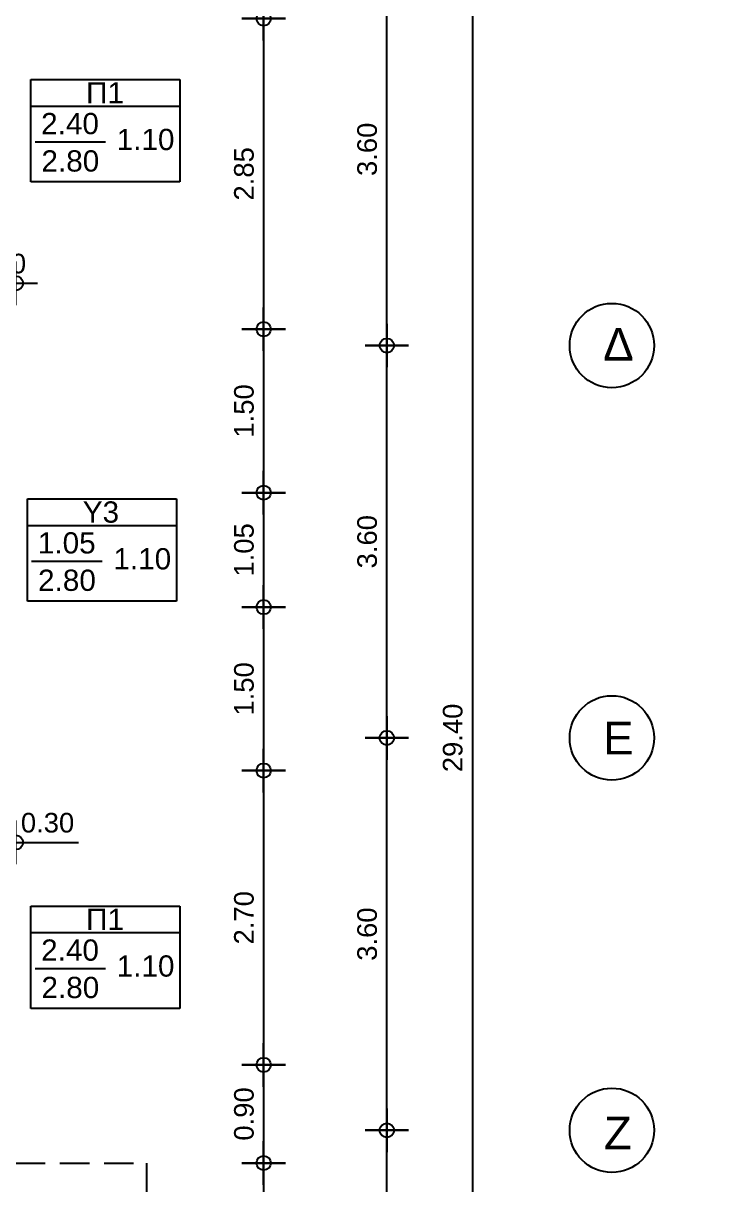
# Model space of a CAD drawing. Header units: metres. Extents: x -11 to 85, y -301 to 135.
# Drawn here: x 47.84 to 54.16, y 25.75 to 36.4 of the extents above; entities that cross this region are included whole.
import ezdxf

# ---------------------------------------------------------------- set-up
doc = ezdxf.new("R2010")
doc.units = ezdxf.units.M
doc.header["$LTSCALE"] = 0.036
doc.header["$PDMODE"] = 2
doc.linetypes.add('HIDDEN', pattern=[0.375, 0.25, -0.125])
doc.layers.add('arxitek corofos', color=252, linetype='Continuous')
doc.layers.add('DIMBLK', color=252, linetype='Continuous')
doc.styles.add('COMU-N', font='arial.ttf')
doc.styles.get("Standard").update_dxf_attribs({"font": 'arial.ttf'})
doc.dimstyles.new('CADWDOT', dxfattribs={"dimscale": 0.1, "dimtxt": 1.8, "dimasz": 0.08, "dimexe": 2, "dimexo": 0, "dimgap": 0.09, "dimtad": 0, "dimrnd": 0.001, "dimzin": 0, "dimdsep": 46, "dimtxsty": 'Standard', "dimblk1": 'ARTDIM', "dimblk2": 'ARTDIM', "dimsah": 1, "dimcen": 0.09, "dimdle": 0.05, "dimse1": 1, "dimse2": 1, "dimadec": 0, "dimazin": 0, "dimtfac": 1, "dimtmove": 0, "dimatfit": 3, "dimldrblk": 'ARTDIM', "dimfxl": 2, "dimtvp": 0.9999, "dimtolj": 1, "dimtzin": 0, "dimarcsym": 0})

# ---------------------------------------------------------------- blocks, each defined once
blk = doc.blocks.new('ARTDIM')
at = {"layer": 'DIMBLK'}
for p, q in [((0, -24.9975), (0, 24.9975)), ((-24.9975, 0), (24.9975, 0))]:
    blk.add_line(p, q, dxfattribs=at)
blk.add_circle((0, 0), 8.25, dxfattribs=at)
blk = doc.blocks.new('*D387')
at = {"layer": 'arxitek corofos', "color": 0, "lineweight": -2}
blk.add_line((51.962, 44.539), (51.962, 15.155), dxfattribs=at)
at = {"layer": 'Defpoints', "color": 0, "transparency": 16777216}
for p in [(49.077, 44.547), (49.077, 15.147), (51.962, 15.147)]:
    blk.add_point(p, dxfattribs=at)
at = {"layer": 'arxitek corofos', "color": 0, "lineweight": -2, "xscale": 0.008, "yscale": 0.008, "zscale": 0.008}
for p, rotation in [((51.962, 44.547), 90), ((51.962, 15.147), 270)]:
    blk.add_blockref('ARTDIM', p, dxfattribs=dict(at, rotation=rotation))
at = {"layer": 'arxitek corofos', "color": 0, "insert": (51.782, 29.847), "char_height": 0.18, "attachment_point": 5, "rotation": 90}
blk.add_mtext('\\A1;29.40', dxfattribs=at)
blk = doc.blocks.new('*D391')
at = {"layer": 'arxitek corofos', "color": 0, "lineweight": -2}
blk.add_line((51.177, 22.655), (51.177, 26.239), dxfattribs=at)
at = {"layer": 'Defpoints', "color": 0, "transparency": 16777216}
for p in [(51.177, 26.247), (54.157, 26.247), (54.157, 22.647)]:
    blk.add_point(p, dxfattribs=at)
at = {"layer": 'arxitek corofos', "color": 0, "lineweight": -2, "xscale": 0.008, "yscale": 0.008, "zscale": 0.008}
for p, rotation in [((51.177, 26.247), 90), ((51.177, 22.647), 270)]:
    blk.add_blockref('ARTDIM', p, dxfattribs=dict(at, rotation=rotation))
at = {"layer": 'arxitek corofos', "color": 0, "insert": (50.997, 24.447), "char_height": 0.18, "attachment_point": 5, "rotation": 90}
blk.add_mtext('\\A1;3.60', dxfattribs=at)
blk = doc.blocks.new('*D392')
at = {"layer": 'arxitek corofos', "color": 0, "lineweight": -2}
blk.add_line((51.177, 26.255), (51.177, 29.839), dxfattribs=at)
at = {"layer": 'Defpoints', "color": 0, "transparency": 16777216}
for p in [(51.177, 29.847), (54.157, 29.847), (54.157, 26.247)]:
    blk.add_point(p, dxfattribs=at)
at = {"layer": 'arxitek corofos', "color": 0, "lineweight": -2, "xscale": 0.008, "yscale": 0.008, "zscale": 0.008}
for p, rotation in [((51.177, 29.847), 90), ((51.177, 26.247), 270)]:
    blk.add_blockref('ARTDIM', p, dxfattribs=dict(at, rotation=rotation))
at = {"layer": 'arxitek corofos', "color": 0, "insert": (50.997, 28.047), "char_height": 0.18, "attachment_point": 5, "rotation": 90}
blk.add_mtext('\\A1;3.60', dxfattribs=at)
blk = doc.blocks.new('*D393')
at = {"layer": 'arxitek corofos', "color": 0, "lineweight": -2}
blk.add_line((51.177, 29.855), (51.177, 33.439), dxfattribs=at)
at = {"layer": 'Defpoints', "color": 0, "transparency": 16777216}
for p in [(51.177, 33.447), (54.157, 33.447), (54.157, 29.847)]:
    blk.add_point(p, dxfattribs=at)
at = {"layer": 'arxitek corofos', "color": 0, "lineweight": -2, "xscale": 0.008, "yscale": 0.008, "zscale": 0.008}
for p, rotation in [((51.177, 33.447), 90), ((51.177, 29.847), 270)]:
    blk.add_blockref('ARTDIM', p, dxfattribs=dict(at, rotation=rotation))
at = {"layer": 'arxitek corofos', "color": 0, "insert": (50.997, 31.647), "char_height": 0.18, "attachment_point": 5, "rotation": 90}
blk.add_mtext('\\A1;3.60', dxfattribs=at)
blk = doc.blocks.new('*D394')
at = {"layer": 'arxitek corofos', "color": 0, "lineweight": -2}
blk.add_line((51.177, 33.455), (51.177, 37.039), dxfattribs=at)
at = {"layer": 'Defpoints', "color": 0, "transparency": 16777216}
for p in [(51.177, 37.047), (54.157, 37.047), (54.157, 33.447)]:
    blk.add_point(p, dxfattribs=at)
at = {"layer": 'arxitek corofos', "color": 0, "lineweight": -2, "xscale": 0.008, "yscale": 0.008, "zscale": 0.008}
for p, rotation in [((51.177, 37.047), 90), ((51.177, 33.447), 270)]:
    blk.add_blockref('ARTDIM', p, dxfattribs=dict(at, rotation=rotation))
at = {"layer": 'arxitek corofos', "color": 0, "insert": (50.997, 35.247), "char_height": 0.18, "attachment_point": 5, "rotation": 90}
blk.add_mtext('\\A1;3.60', dxfattribs=at)
blk = doc.blocks.new('*D402')
at = {"layer": 'arxitek corofos', "color": 0, "lineweight": -2}
blk.add_line((50.047, 37.789), (50.047, 36.455), dxfattribs=at)
at = {"layer": 'Defpoints', "color": 0, "transparency": 16777216}
for p in [(49.077, 37.797), (49.077, 36.447), (50.047, 36.447)]:
    blk.add_point(p, dxfattribs=at)
at = {"layer": 'arxitek corofos', "color": 0, "lineweight": -2, "xscale": 0.008, "yscale": 0.008, "zscale": 0.008}
for p, rotation in [((50.047, 37.797), 90), ((50.047, 36.447), 270)]:
    blk.add_blockref('ARTDIM', p, dxfattribs=dict(at, rotation=rotation))
at = {"layer": 'arxitek corofos', "color": 0, "insert": (49.867, 37.122), "char_height": 0.18, "attachment_point": 5, "rotation": 90}
blk.add_mtext('\\A1;1.35', dxfattribs=at)
blk = doc.blocks.new('*D403')
at = {"layer": 'arxitek corofos', "color": 0, "lineweight": -2}
blk.add_line((50.047, 36.439), (50.047, 33.605), dxfattribs=at)
at = {"layer": 'Defpoints', "color": 0, "transparency": 16777216}
for p in [(49.077, 36.447), (49.077, 33.597), (50.047, 33.597)]:
    blk.add_point(p, dxfattribs=at)
at = {"layer": 'arxitek corofos', "color": 0, "lineweight": -2, "xscale": 0.008, "yscale": 0.008, "zscale": 0.008}
for p, rotation in [((50.047, 36.447), 90), ((50.047, 33.597), 270)]:
    blk.add_blockref('ARTDIM', p, dxfattribs=dict(at, rotation=rotation))
at = {"layer": 'arxitek corofos', "color": 0, "insert": (49.867, 35.022), "char_height": 0.18, "attachment_point": 5, "rotation": 90}
blk.add_mtext('\\A1;2.85', dxfattribs=at)
blk = doc.blocks.new('*D404')
at = {"layer": 'arxitek corofos', "color": 0, "lineweight": -2}
blk.add_line((50.047, 33.589), (50.047, 32.105), dxfattribs=at)
at = {"layer": 'Defpoints', "color": 0, "transparency": 16777216}
for p in [(49.077, 33.597), (49.077, 32.097), (50.047, 32.097)]:
    blk.add_point(p, dxfattribs=at)
at = {"layer": 'arxitek corofos', "color": 0, "lineweight": -2, "xscale": 0.008, "yscale": 0.008, "zscale": 0.008}
for p, rotation in [((50.047, 33.597), 90), ((50.047, 32.097), 270)]:
    blk.add_blockref('ARTDIM', p, dxfattribs=dict(at, rotation=rotation))
at = {"layer": 'arxitek corofos', "color": 0, "insert": (49.867, 32.847), "char_height": 0.18, "attachment_point": 5, "rotation": 90}
blk.add_mtext('\\A1;1.50', dxfattribs=at)
blk = doc.blocks.new('*D405')
at = {"layer": 'arxitek corofos', "color": 0, "lineweight": -2}
blk.add_line((50.047, 32.089), (50.047, 31.055), dxfattribs=at)
at = {"layer": 'Defpoints', "color": 0, "transparency": 16777216}
for p in [(49.077, 32.097), (49.077, 31.047), (50.047, 31.047)]:
    blk.add_point(p, dxfattribs=at)
at = {"layer": 'arxitek corofos', "color": 0, "lineweight": -2, "xscale": 0.008, "yscale": 0.008, "zscale": 0.008}
for p, rotation in [((50.047, 32.097), 90), ((50.047, 31.047), 270)]:
    blk.add_blockref('ARTDIM', p, dxfattribs=dict(at, rotation=rotation))
at = {"layer": 'arxitek corofos', "color": 0, "insert": (49.867, 31.572), "char_height": 0.18, "attachment_point": 5, "rotation": 90}
blk.add_mtext('\\A1;1.05', dxfattribs=at)
blk = doc.blocks.new('*D406')
at = {"layer": 'arxitek corofos', "color": 0, "lineweight": -2}
blk.add_line((50.047, 31.039), (50.047, 29.555), dxfattribs=at)
at = {"layer": 'Defpoints', "color": 0, "transparency": 16777216}
for p in [(49.077, 31.047), (49.077, 29.547), (50.047, 29.547)]:
    blk.add_point(p, dxfattribs=at)
at = {"layer": 'arxitek corofos', "color": 0, "lineweight": -2, "xscale": 0.008, "yscale": 0.008, "zscale": 0.008}
for p, rotation in [((50.047, 31.047), 90), ((50.047, 29.547), 270)]:
    blk.add_blockref('ARTDIM', p, dxfattribs=dict(at, rotation=rotation))
at = {"layer": 'arxitek corofos', "color": 0, "insert": (49.867, 30.297), "char_height": 0.18, "attachment_point": 5, "rotation": 90}
blk.add_mtext('\\A1;1.50', dxfattribs=at)
blk = doc.blocks.new('*D407')
at = {"layer": 'arxitek corofos', "color": 0, "lineweight": -2}
blk.add_line((50.047, 29.539), (50.047, 26.855), dxfattribs=at)
at = {"layer": 'Defpoints', "color": 0, "transparency": 16777216}
for p in [(49.077, 29.547), (49.077, 26.847), (50.047, 26.847)]:
    blk.add_point(p, dxfattribs=at)
at = {"layer": 'arxitek corofos', "color": 0, "lineweight": -2, "xscale": 0.008, "yscale": 0.008, "zscale": 0.008}
for p, rotation in [((50.047, 29.547), 90), ((50.047, 26.847), 270)]:
    blk.add_blockref('ARTDIM', p, dxfattribs=dict(at, rotation=rotation))
at = {"layer": 'arxitek corofos', "color": 0, "insert": (49.867, 28.197), "char_height": 0.18, "attachment_point": 5, "rotation": 90}
blk.add_mtext('\\A1;2.70', dxfattribs=at)
blk = doc.blocks.new('*D408')
at = {"layer": 'arxitek corofos', "color": 0, "lineweight": -2}
blk.add_line((50.047, 26.839), (50.047, 25.955), dxfattribs=at)
at = {"layer": 'Defpoints', "color": 0, "transparency": 16777216}
for p in [(49.077, 26.847), (49.077, 25.947), (50.047, 25.947)]:
    blk.add_point(p, dxfattribs=at)
at = {"layer": 'arxitek corofos', "color": 0, "lineweight": -2, "xscale": 0.008, "yscale": 0.008, "zscale": 0.008}
for p, rotation in [((50.047, 26.847), 90), ((50.047, 25.947), 270)]:
    blk.add_blockref('ARTDIM', p, dxfattribs=dict(at, rotation=rotation))
at = {"layer": 'arxitek corofos', "color": 0, "insert": (49.867, 26.397), "char_height": 0.18, "attachment_point": 5, "rotation": 90}
blk.add_mtext('\\A1;0.90', dxfattribs=at)
blk = doc.blocks.new('*D409')
at = {"layer": 'arxitek corofos', "color": 0, "lineweight": -2}
blk.add_line((50.047, 25.939), (50.047, 23.555), dxfattribs=at)
at = {"layer": 'Defpoints', "color": 0, "transparency": 16777216}
for p in [(49.077, 25.947), (49.077, 23.547), (50.047, 23.547)]:
    blk.add_point(p, dxfattribs=at)
at = {"layer": 'arxitek corofos', "color": 0, "lineweight": -2, "xscale": 0.008, "yscale": 0.008, "zscale": 0.008}
for p, rotation in [((50.047, 25.947), 90), ((50.047, 23.547), 270)]:
    blk.add_blockref('ARTDIM', p, dxfattribs=dict(at, rotation=rotation))
at = {"layer": 'arxitek corofos', "color": 0, "insert": (49.867, 24.747), "char_height": 0.18, "attachment_point": 5, "rotation": 90}
blk.add_mtext('\\A1;2.40', dxfattribs=at)
blk = doc.blocks.new('*D482')
at = {"layer": 'arxitek corofos', "color": 0, "lineweight": -2}
for p, q in [((47.482, 28.888), (47.766, 28.888)), ((47.774, 28.888), (48.348, 28.888))]:
    blk.add_line(p, q, dxfattribs=at)
at = {"layer": 'Defpoints', "color": 0, "transparency": 16777216}
for p in [(47.474, 29.547), (47.774, 29.547), (47.774, 28.888)]:
    blk.add_point(p, dxfattribs=at)
at = {"layer": 'arxitek corofos', "color": 0, "lineweight": -2, "xscale": 0.008, "yscale": 0.008, "zscale": 0.008, "rotation": 180}
blk.add_blockref('ARTDIM', (47.474, 28.888), dxfattribs=at)
at = {"layer": 'arxitek corofos', "color": 0, "lineweight": -2, "xscale": 0.008, "yscale": 0.008, "zscale": 0.008}
blk.add_blockref('ARTDIM', (47.774, 28.888), dxfattribs=at)
at = {"layer": 'arxitek corofos', "color": 0, "insert": (48.065, 29.068), "char_height": 0.18, "attachment_point": 5}
blk.add_mtext('\\A1;0.30', dxfattribs=at)
blk = doc.blocks.new('*D494')
at = {"layer": 'arxitek corofos', "color": 0, "lineweight": -2}
blk.add_line((47.482, 34.018), (47.766, 34.018), dxfattribs=at)
at = {"layer": 'Defpoints', "color": 0, "transparency": 16777216}
for p in [(47.774, 34.018), (47.474, 33.597), (47.774, 33.597)]:
    blk.add_point(p, dxfattribs=at)
at = {"layer": 'arxitek corofos', "color": 0, "lineweight": -2, "xscale": 0.008, "yscale": 0.008, "zscale": 0.008, "rotation": 180}
blk.add_blockref('ARTDIM', (47.474, 34.018), dxfattribs=at)
at = {"layer": 'arxitek corofos', "color": 0, "lineweight": -2, "xscale": 0.008, "yscale": 0.008, "zscale": 0.008}
blk.add_blockref('ARTDIM', (47.774, 34.018), dxfattribs=at)
at = {"layer": 'arxitek corofos', "color": 0, "insert": (47.624, 34.198), "char_height": 0.18, "attachment_point": 5}
blk.add_mtext('\\A1;0.30', dxfattribs=at)

msp = doc.modelspace()

# ---------------------------------------------------------------- linework, layer by layer
at = {"layer": 'arxitek corofos'}
for p, q in [((47.911, 34.949), (47.911, 35.887)), ((47.911, 35.887), (49.278, 35.887)), ((49.278, 35.887), (49.278, 34.949)), ((49.278, 35.641), (47.911, 35.641)), ((47.95, 35.315), (48.595, 35.315)), ((49.278, 34.949), (47.911, 34.949)), ((47.88, 31.103), (47.88, 32.04)), ((47.88, 32.04), (49.248, 32.04)), ((49.248, 32.04), (49.248, 31.103)), ((49.248, 31.794), (47.88, 31.794)), ((47.919, 31.469), (48.565, 31.469)), ((49.248, 31.103), (47.88, 31.103)), ((47.911, 27.366), (47.911, 28.304)), ((47.911, 28.304), (49.278, 28.304)), ((49.278, 28.304), (49.278, 27.366)), ((49.278, 28.058), (47.911, 28.058)), ((47.95, 27.733), (48.595, 27.733)), ((49.278, 27.366), (47.911, 27.366))]:
    msp.add_line(p, q, dxfattribs=at)
at = {"layer": 'arxitek corofos', "linetype": 'HIDDEN', "ltscale": 30}
for p, q in [((47.774, 25.947), (48.974, 25.947)), ((48.974, 25.947), (48.974, 13.947))]:
    msp.add_line(p, q, dxfattribs=at)
at = {"layer": 'arxitek corofos'}
for centre in [(53.241, 33.447), (53.241, 29.847), (53.241, 26.247)]:
    msp.add_circle(centre, 0.387, dxfattribs=at)

# ---------------------------------------------------------------- texts
at = {"layer": 'arxitek corofos', "style": 'COMU-N'}
for s, height, p in [('Π1', 0.195, (48.418, 35.668)), ('2.40', 0.195, (48.006, 35.386)), ('1.10', 0.195, (48.699, 35.24)), ('2.80', 0.195, (48.009, 35.043)), ('Δ', 0.3, (53.161, 33.309)), ('Y3', 0.195, (48.388, 31.822)), ('1.05', 0.195, (47.976, 31.539)), ('1.10', 0.195, (48.669, 31.393)), ('2.80', 0.195, (47.978, 31.196)), ('Ε', 0.3, (53.161, 29.695)), ('Π1', 0.195, (48.418, 28.085)), ('2.40', 0.195, (48.006, 27.803)), ('1.10', 0.195, (48.699, 27.657)), ('2.80', 0.195, (48.009, 27.46)), ('Ζ', 0.3, (53.167, 26.073))]:
    msp.add_text(s, height=height, dxfattribs=at).set_placement(p)

# ---------------------------------------------------------------- dimensions: what is measured, and where the dimension line sits
at = {"layer": 'arxitek corofos'}
for base, p1, p2, picture, middle in [((51.962, 15.147), (49.077, 44.547), (49.077, 15.147), '*D387', (51.782, 29.847)), ((50.047, 36.447), (49.077, 37.797), (49.077, 36.447), '*D402', (49.867, 37.122)), ((51.177, 37.047), (54.157, 33.447), (54.157, 37.047), '*D394', (50.997, 35.247)), ((50.047, 33.597), (49.077, 36.447), (49.077, 33.597), '*D403', (49.867, 35.022)), ((50.047, 32.097), (49.077, 33.597), (49.077, 32.097), '*D404', (49.867, 32.847)), ((51.177, 33.447), (54.157, 29.847), (54.157, 33.447), '*D393', (50.997, 31.647)), ((50.047, 31.047), (49.077, 32.097), (49.077, 31.047), '*D405', (49.867, 31.572)), ((50.047, 29.547), (49.077, 31.047), (49.077, 29.547), '*D406', (49.867, 30.297)), ((51.177, 29.847), (54.157, 26.247), (54.157, 29.847), '*D392', (50.997, 28.047)), ((50.047, 26.847), (49.077, 29.547), (49.077, 26.847), '*D407', (49.867, 28.197)), ((50.047, 25.947), (49.077, 26.847), (49.077, 25.947), '*D408', (49.867, 26.397)), ((51.177, 26.247), (54.157, 22.647), (54.157, 26.247), '*D391', (50.997, 24.447)), ((50.047, 23.547), (49.077, 25.947), (49.077, 23.547), '*D409', (49.867, 24.747))]:
    dim = msp.add_linear_dim(base=base, p1=p1, p2=p2, angle=90, dimstyle='CADWDOT', dxfattribs=at)
    dim.commit()
    dim.dimension.update_dxf_attribs({"geometry": picture, "text_midpoint": middle})
dim = msp.add_linear_dim(base=(47.774, 34.018), p1=(47.474, 33.597), p2=(47.774, 33.597), dimstyle='CADWDOT', dxfattribs=at)
dim.commit()
dim.dimension.update_dxf_attribs({"geometry": '*D494', "text_midpoint": (47.624, 34.018), "dimtype": 160})
dim = msp.add_linear_dim(base=(47.774, 28.888), p1=(47.474, 29.547), p2=(47.774, 29.547), dimstyle='CADWDOT', dxfattribs=at)
dim.commit()
dim.dimension.update_dxf_attribs({"geometry": '*D482', "text_midpoint": (48.065, 29.068)})

doc.saveas('drawing.dxf')
